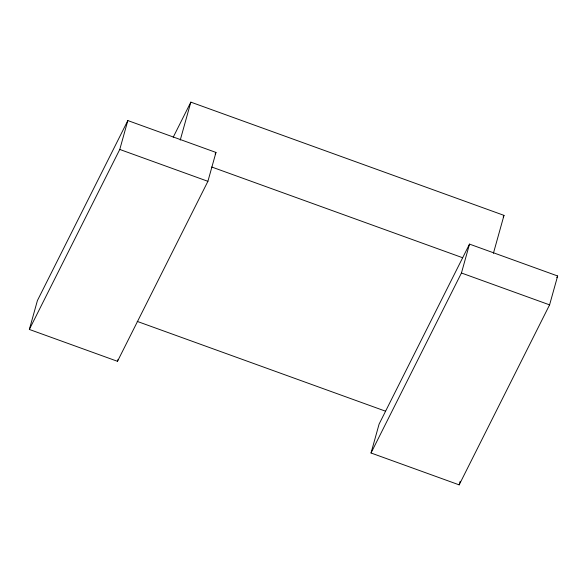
<?xml version="1.0" encoding="UTF-8"?>
<svg xmlns="http://www.w3.org/2000/svg" width="587" height="587" viewBox="0 0 587 587"><rect width="100%" height="100%" fill="white"/><g stroke="black" fill="none" stroke-linecap="round" stroke-linejoin="round"><path stroke-width="0.88" d="M29.35 329.446L37.414 300.559L127.834 120.562L215.972 152.437L207.908 181.317L117.488 361.313L29.35 329.446L119.77 149.45L127.834 120.562M117.488 361.313L117.98 359.567M180.246 140.08L190.841 102.138L503.998 215.37L493.403 253.32M371.028 452.995L379.092 424.108L469.512 244.111L557.65 275.985L549.586 304.866L459.166 484.862L371.028 452.995L461.448 272.999L469.512 244.111M459.166 484.862L460.142 481.362M173.209 137.233L190.841 102.138M215.165 154.036L215.972 152.437M503.184 217.007L503.998 215.37M556.828 277.622L557.65 275.985M211.709 167.001L462.659 257.744M119.77 149.45L207.908 181.317M461.448 272.999L549.586 304.866M137.211 321.397L385.578 411.201"/></g></svg>
